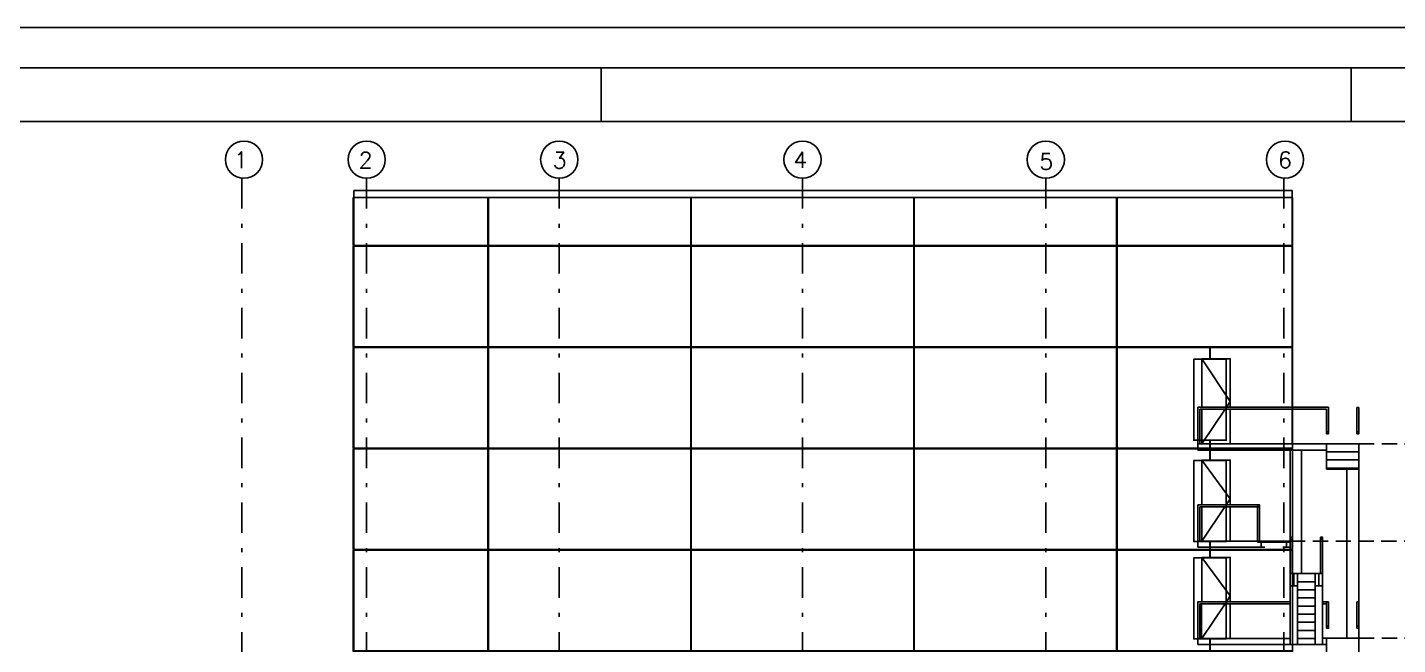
# Model space of a CAD drawing. Extents: x -14 to 107, y -33 to 53.
# Drawn here: x 55.05 to 88.85, y 37.58 to 52.81 of the extents above; entities that cross this region are included whole.
import ezdxf

# ---------------------------------------------------------------- set-up
doc = ezdxf.new("R2010")
doc.units = 0
doc.header["$LTSCALE"] = 1.5
doc.header["$MEASUREMENT"] = 0
doc.linetypes.add('DASHDOT', pattern=[1, 0.5, -0.25, 0, -0.25])
doc.linetypes.add('DASHED2', pattern=[0.375, 0.25, -0.125])
for name, color, linetype in [('A-ESTRUTURA', 4, 'CONTINUOUS'), ('EIXOS', 7, 'DASHDOT'), ('LNHVISTA', 2, 'CONTINUOUS'), ('N-LNHVISTA', 2, 'CONTINUOUS'), ('N-TEXTO', 2, 'CONTINUOUS'), ('PLACAS', 1, 'CONTINUOUS'), ('T-FOLHA', 7, 'CONTINUOUS')]:
    doc.layers.add(name, color=color, linetype=linetype)
doc.styles.add('ROMANS', font='romans')

# ---------------------------------------------------------------- blocks, each defined once
blk = doc.blocks.new('VGA30')
at = {"layer": 'A-ESTRUTURA'}
for p, q in [((0.09, 0), (-0.09, 0)), ((0, 0), (0, -0.3)), ((0.09, -0.3), (-0.09, -0.3))]:
    blk.add_line(p, q, dxfattribs=at)
blk = doc.blocks.new('PLACA2')
at = {"layer": 'PLACAS', "linetype": 'CONTINUOUS', "ltscale": 0.5}
for points in [[(78.706, -85.453), (82.028, -85.453), (82.028, -86.638), (78.706, -86.638)], [(82.043, -85.453), (87.028, -85.453), (87.028, -86.638), (82.043, -86.638)], [(87.043, -85.453), (92.528, -85.453), (92.528, -86.638), (87.043, -86.638)], [(92.543, -85.453), (97.528, -85.453), (97.528, -86.638), (92.543, -86.638)], [(97.543, -85.453), (101.866, -85.453), (101.866, -86.638), (97.543, -86.638)], [(78.706, -86.653), (82.028, -86.653), (82.028, -89.138), (78.706, -89.138)], [(82.043, -86.653), (87.028, -86.653), (87.028, -89.138), (82.043, -89.138)], [(87.043, -86.653), (92.528, -86.653), (92.528, -89.138), (87.043, -89.138)], [(92.543, -86.653), (97.528, -86.653), (97.528, -89.138), (92.543, -89.138)], [(97.543, -86.653), (101.866, -86.653), (101.866, -89.138), (97.543, -89.138)], [(78.706, -89.153), (82.028, -89.153), (82.028, -91.638), (78.706, -91.638)], [(82.043, -89.153), (87.028, -89.153), (87.028, -91.638), (82.043, -91.638)], [(87.043, -89.153), (92.528, -89.153), (92.528, -91.638), (87.043, -91.638)], [(92.543, -89.153), (97.528, -89.153), (97.528, -91.638), (92.543, -91.638)], [(78.706, -91.653), (82.028, -91.653), (82.028, -94.138), (78.706, -94.138)], [(82.043, -91.653), (87.028, -91.653), (87.028, -94.138), (82.043, -94.138)], [(87.043, -91.653), (92.528, -91.653), (92.528, -94.138), (87.043, -94.138)], [(92.543, -91.653), (97.528, -91.653), (97.528, -94.138), (92.543, -94.138)], [(78.706, -94.153), (82.028, -94.153), (82.028, -96.638), (78.706, -96.638)], [(82.043, -94.153), (87.028, -94.153), (87.028, -96.638), (82.043, -96.638)], [(87.043, -94.153), (92.528, -94.153), (92.528, -96.638), (87.043, -96.638)], [(92.543, -94.153), (97.528, -94.153), (97.528, -96.638), (92.543, -96.638)], [(78.706, -96.653), (82.028, -96.653), (82.028, -99.138), (78.706, -99.138)], [(82.043, -96.653), (87.028, -96.653), (87.028, -99.138), (82.043, -99.138)], [(87.043, -96.653), (92.528, -96.653), (92.528, -99.138), (87.043, -99.138)], [(92.543, -96.653), (97.528, -96.653), (97.528, -99.138), (92.543, -99.138)], [(97.543, -96.653), (101.866, -96.653), (101.866, -99.138), (97.543, -99.138)], [(78.706, -99.153), (82.028, -99.153), (82.028, -100.338), (78.706, -100.338)], [(82.043, -99.153), (87.028, -99.153), (87.028, -100.338), (82.043, -100.338)], [(87.043, -99.153), (92.528, -99.153), (92.528, -100.338), (87.043, -100.338)], [(92.543, -99.153), (97.528, -99.153), (97.528, -100.338), (92.543, -100.338)], [(97.543, -99.153), (101.866, -99.153), (101.866, -100.338), (97.543, -100.338)], [(78.706, -100.353), (82.028, -100.353), (82.028, -102.838), (78.706, -102.838)], [(82.043, -100.353), (87.028, -100.353), (87.028, -102.838), (82.043, -102.838)], [(87.043, -100.353), (92.528, -100.353), (92.528, -102.838), (87.043, -102.838)], [(92.543, -100.353), (97.528, -100.353), (97.528, -102.838), (92.543, -102.838)], [(97.543, -100.353), (101.866, -100.353), (101.866, -102.338), (101.661, -102.338), (101.661, -102.838), (97.543, -102.838)]]:
    blk.add_lwpolyline(points, close=True, dxfattribs=at)
for points in [[(97.543, -89.153), (99.828, -89.153), (99.828, -89.446), (99.436, -89.446), (99.436, -91.446), (99.828, -91.446), (99.828, -91.638), (97.543, -91.638), (97.543, -89.153)], [(99.843, -89.446), (99.843, -89.153), (101.866, -89.153), (101.866, -91.638), (99.843, -91.638), (99.843, -91.446), (100.236, -91.446), (100.236, -89.446), (99.843, -89.446), (99.843, -89.153)], [(97.543, -91.653), (99.828, -91.653), (99.828, -91.946), (99.436, -91.946), (99.436, -93.946), (99.828, -93.946), (99.828, -94.138), (97.543, -94.138), (97.543, -91.653)], [(99.843, -91.946), (99.843, -91.653), (101.866, -91.653), (101.866, -94.138), (99.843, -94.138), (99.843, -93.946), (100.236, -93.946), (100.236, -91.946), (99.843, -91.946), (99.843, -91.653)], [(97.543, -94.153), (99.828, -94.153), (99.828, -94.346), (99.436, -94.346), (99.436, -96.346), (99.828, -96.346), (99.828, -96.638), (97.543, -96.638), (97.543, -94.153)], [(99.843, -94.346), (99.843, -94.153), (101.866, -94.153), (101.866, -96.638), (99.843, -96.638), (99.843, -96.346), (100.236, -96.346), (100.236, -94.346), (99.843, -94.346), (99.843, -94.153)], [(78.706, -102.846), (78.786, -102.846), (78.786, -104.096), (78.706, -104.096), (78.706, -102.846)], [(78.706, -104.096), (78.786, -104.096), (78.786, -105.346), (78.706, -105.346), (78.706, -104.096)], [(78.706, -105.346), (78.786, -105.346), (78.786, -106.596), (78.706, -106.596), (78.706, -105.346)], [(78.706, -106.596), (78.786, -106.596), (78.786, -107.846), (78.706, -107.846), (78.706, -106.596)], [(78.706, -107.846), (78.786, -107.846), (78.786, -108.496), (78.706, -108.496), (78.706, -107.846)]]:
    blk.add_lwpolyline(points, dxfattribs=at)

msp = doc.modelspace()

# ---------------------------------------------------------------- linework, layer by layer
at = {"layer": 'A-ESTRUTURA'}
for p, q in [((85.394, 40.115), (85.574, 40.115)), ((85.574, 39.985), (85.394, 39.985)), ((85.484, 39.985), (85.484, 40.115)), ((86.014, 40.115), (86.194, 40.115)), ((86.193, 39.985), (86.014, 39.985)), ((86.104, 39.985), (86.104, 40.115))]:
    msp.add_line(p, q, dxfattribs=at)
for points in [[(87.094, 42.835), (87.144, 42.835), (87.144, 42.785), (87.094, 42.785)], [(87.844, 42.835), (87.894, 42.835), (87.894, 42.785), (87.844, 42.785)], [(85.394, 41.031), (85.444, 41.031), (85.444, 40.981), (85.394, 40.981)], [(86.194, 40.231), (86.244, 40.231), (86.244, 40.181), (86.194, 40.181)], [(86.944, 40.231), (86.994, 40.231), (86.994, 40.181), (86.944, 40.181)], [(87.094, 38.035), (87.144, 38.035), (87.144, 37.985), (87.094, 37.985)], [(87.844, 38.035), (87.894, 38.035), (87.894, 37.985), (87.844, 37.985)]]:
    msp.add_lwpolyline(points, close=True, dxfattribs=at)
at = {"layer": 'EIXOS'}
for p, q in [((60.344, 49.09), (60.344, 12.27)), ((63.419, 49.09), (63.419, 12.27)), ((68.169, 49.09), (68.169, 12.27)), ((74.169, 49.09), (74.169, 12.27)), ((80.169, 49.09), (80.169, 12.27)), ((86.044, 49.09), (86.044, 12.27))]:
    msp.add_line(p, q, dxfattribs=at)
at = {"layer": 'EIXOS', "linetype": 'CONTINUOUS'}
for centre in [(60.394, 49.55), (63.419, 49.55), (68.169, 49.55), (74.169, 49.55), (80.169, 49.55), (86.069, 49.55)]:
    msp.add_circle(centre, 0.459, dxfattribs=at)
at = {"layer": 'LNHVISTA'}
for p, q in [((85.394, 40.135), (86.194, 40.135)), ((85.394, 40.115), (85.394, 40.135)), ((85.574, 40.115), (86.014, 40.115)), ((86.194, 40.115), (86.194, 40.135))]:
    msp.add_line(p, q, dxfattribs=at)
at = {"layer": 'N-LNHVISTA'}
for p, q in [((86.249, 48.785), (63.101, 48.785)), ((63.101, 48.785), (63.101, 32.08)), ((86.249, 43.439), (86.249, 48.785)), ((87.144, 43.439), (83.919, 43.439)), ((83.919, 42.535), (83.919, 43.439)), ((87.094, 43.389), (83.969, 43.389)), ((83.969, 42.535), (83.969, 43.389)), ((86.249, 42.535), (86.249, 43.389)), ((87.094, 43.389), (87.094, 42.785)), ((87.144, 43.389), (87.144, 43.439)), ((87.144, 43.389), (87.144, 42.785)), ((87.844, 43.435), (87.844, 42.785)), ((87.844, 43.435), (87.894, 43.435)), ((87.894, 43.435), (87.894, 42.785)), ((87.894, 43.389), (87.894, 42.835)), ((87.894, 42.535), (83.919, 42.535)), ((83.919, 42.535), (83.919, 42.385)), ((87.094, 42.385), (83.919, 42.385)), ((86.194, 42.381), (86.194, 40.231)), ((86.478, 42.381), (86.478, 39.335)), ((87.094, 42.535), (87.094, 41.935)), ((87.894, 42.535), (87.894, 41.935)), ((87.594, 41.915), (87.594, 37.731)), ((87.894, 41.915), (87.894, 38.639)), ((83.919, 40.135), (83.919, 41.031)), ((85.444, 41.031), (83.919, 41.031)), ((85.394, 40.981), (83.969, 40.981)), ((83.969, 40.135), (83.969, 40.981)), ((85.394, 40.135), (85.394, 40.981)), ((85.444, 40.135), (85.444, 41.031)), ((85.394, 40.135), (83.919, 40.135)), ((83.919, 40.135), (83.919, 39.985)), ((85.394, 39.985), (83.919, 39.985)), ((86.194, 40.181), (86.194, 39.335)), ((86.244, 40.181), (86.244, 39.335)), ((86.944, 40.181), (86.944, 39.335)), ((86.992, 40.181), (86.992, 39.339)), ((86.374, 39.335), (86.814, 39.335)), ((86.194, 39.035), (86.194, 37.585)), ((86.374, 39.035), (86.374, 37.585)), ((86.814, 39.035), (86.814, 37.585)), ((86.994, 39.035), (86.994, 37.585)), ((86.194, 38.639), (83.919, 38.639)), ((83.919, 37.735), (83.919, 38.639)), ((86.194, 38.589), (83.969, 38.589)), ((83.969, 37.735), (83.969, 38.589)), ((87.894, 38.635), (87.894, 37.135)), ((86.194, 37.735), (83.919, 37.735)), ((83.919, 37.735), (83.919, 37.585)), ((86.194, 37.585), (83.919, 37.585)), ((86.194, 37.585), (86.374, 37.585)), ((86.374, 37.735), (86.814, 37.735)), ((86.814, 37.585), (86.994, 37.585)), ((86.994, 37.739), (87.894, 37.739)), ((87.094, 37.739), (87.094, 37.135)), ((87.094, 37.735), (87.094, 37.135))]:
    msp.add_line(p, q, dxfattribs=at)
at = {"layer": 'N-LNHVISTA', "color": 1}
for p, q in [((84.019, 44.635), (84.719, 43.583)), ((84.59, 43.389), (84.019, 42.535)), ((84.719, 43.583), (84.623, 43.439)), ((84.719, 42.635), (84.719, 42.535)), ((87.094, 42.343), (87.894, 42.343)), ((84.019, 42.135), (84.719, 41.183)), ((87.094, 42.143), (87.894, 42.143)), ((84.584, 40.981), (84.019, 40.135)), ((84.019, 40.135), (84.019, 40.981)), ((84.719, 41.183), (84.618, 41.031)), ((84.719, 40.135), (84.719, 40.981)), ((84.019, 39.735), (84.719, 38.783)), ((86.194, 39.335), (86.194, 39.035)), ((86.374, 39.335), (86.374, 39.035)), ((86.814, 39.335), (86.814, 39.035)), ((86.994, 39.335), (86.994, 39.035)), ((86.374, 39.135), (86.814, 39.135)), ((86.374, 38.935), (86.814, 38.935)), ((84.009, 37.735), (84.009, 38.589)), ((84.59, 38.589), (84.019, 37.735)), ((84.719, 38.783), (84.623, 38.639)), ((84.719, 37.735), (84.719, 38.589)), ((86.374, 38.735), (86.814, 38.735)), ((86.374, 38.535), (86.814, 38.535)), ((86.994, 38.639), (87.144, 38.639)), ((86.994, 38.589), (87.094, 38.589)), ((87.094, 38.639), (87.094, 37.985)), ((87.144, 38.639), (87.144, 37.985)), ((87.844, 38.635), (87.844, 37.985)), ((87.844, 38.635), (87.894, 38.635)), ((87.894, 38.589), (87.894, 37.735)), ((86.374, 38.335), (86.814, 38.335)), ((86.374, 38.135), (86.814, 38.135)), ((86.374, 37.935), (86.814, 37.935)), ((86.374, 37.585), (86.814, 37.585)), ((86.994, 37.585), (87.094, 37.585))]:
    msp.add_line(p, q, dxfattribs=at)
at = {"layer": 'N-LNHVISTA', "color": 2}
for p, q in [((87.094, 41.935), (87.894, 41.935)), ((87.094, 41.935), (87.094, 41.915)), ((87.094, 41.915), (87.894, 41.915)), ((87.894, 41.935), (87.894, 41.915))]:
    msp.add_line(p, q, dxfattribs=at)
at = {"layer": 'N-LNHVISTA', "color": 1}
for points in [[(84.719, 43.439), (84.719, 44.635), (84.019, 44.635), (84.019, 43.439)], [(84.019, 43.389), (84.019, 42.535)], [(84.719, 42.635), (84.719, 43.389)], [(84.719, 43.339), (84.719, 43.389)], [(84.719, 41.031), (84.719, 42.135), (84.019, 42.135), (84.019, 41.031)], [(84.719, 38.639), (84.719, 39.735), (84.019, 39.735), (84.019, 38.639)]]:
    msp.add_lwpolyline(points, dxfattribs=at)
at = {"layer": 'N-TEXTO', "linetype": 'DASHED2'}
for p, q in [((87.894, 42.535), (90.573, 42.535)), ((86.194, 40.135), (90.573, 40.135)), ((87.894, 37.739), (90.573, 37.739))]:
    msp.add_line(p, q, dxfattribs=at)
at = {"layer": 'T-FOLHA', "color": 1}
msp.add_lwpolyline([(-13.699, -33.287), (-13.699, 52.813), (107.201, 52.813), (107.201, -33.287)], close=True, dxfattribs=at)
at = {"layer": 'T-FOLHA', "color": 2}
msp.add_lwpolyline([(-12.699, -32.287), (-12.699, 51.813), (106.201, 51.813), (106.201, -32.287)], close=True, dxfattribs=at)
for points in [[(69.201, 51.813), (69.201, 50.491)], [(87.701, 51.813), (87.701, 50.491)]]:
    msp.add_lwpolyline(points, dxfattribs=at)
at = {"layer": 'T-FOLHA', "color": 3}
msp.add_lwpolyline([(-10.199, 50.491), (105.201, 50.491), (105.201, -30.683), (-10.199, -30.683), (-10.199, 50.491)], dxfattribs=at)

# ---------------------------------------------------------------- block references
at = {"layer": 'LNHVISTA'}
for name, p in [('PLACA2', (-15.616, 134.07)), ('VGA30', (86.284, 39.335)), ('VGA30', (86.904, 39.335))]:
    msp.add_blockref(name, p, dxfattribs=at)

# ---------------------------------------------------------------- texts
at = {"layer": 'EIXOS', "color": 2, "style": 'ROMANS'}
for s, p in [('1', (60.147, 49.343)), ('2', (63.22, 49.336)), ('3', (68.007, 49.335)), ('4', (73.945, 49.345)), ('5', (80.009, 49.303)), ('6', (85.899, 49.342))]:
    msp.add_text(s, height=0.4, dxfattribs=at).set_placement(p)

doc.saveas('drawing.dxf')
